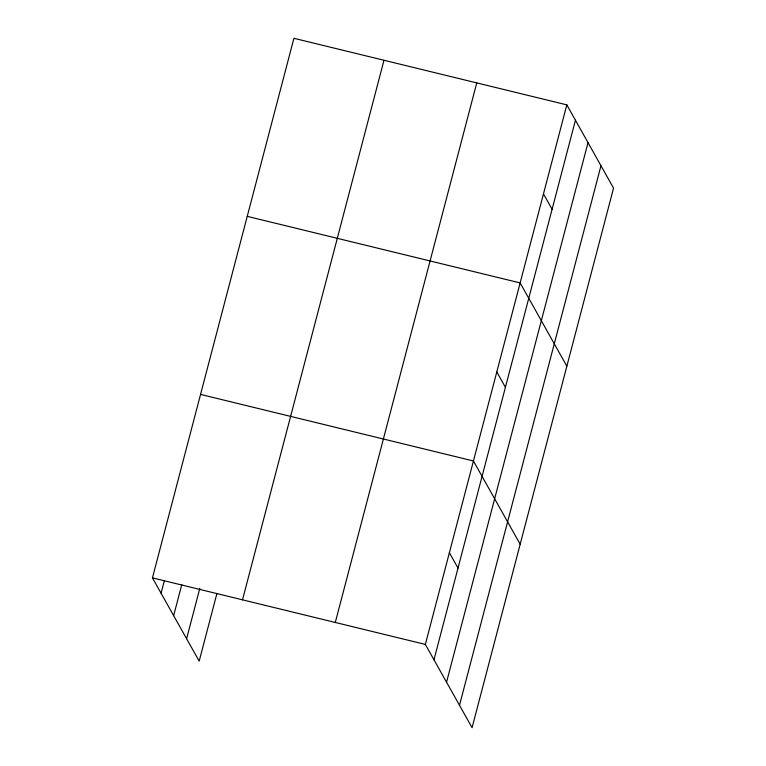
<?xml version="1.0" encoding="UTF-8"?>
<svg xmlns="http://www.w3.org/2000/svg" width="766" height="766" viewBox="0 0 766 766"><rect width="100%" height="100%" fill="white"/><g stroke="black" fill="none" stroke-linecap="round" stroke-linejoin="round"><path stroke-width="1.15" d="M216.922 593.487L199.179 661.135L152.453 577.87L293.924 38.3L566.821 104.865L613.547 188.13L472.076 727.7L425.341 644.426L566.821 104.865M161.071 593.238L164.384 580.618M173.652 615.644L181.762 584.688M186.607 638.729L199.83 588.278M242.506 599.835L383.986 60.265M335.288 622.461L476.768 82.9M433.968 659.794L575.448 120.233M446.54 682.209L588.02 142.639M459.495 705.295L600.975 165.724M247.236 216.357L520.133 282.922L566.859 366.186M200.548 394.413L473.445 460.979L520.171 544.243M152.453 577.87L425.341 644.426M543.477 193.894L552.104 209.262M496.789 371.95L505.416 387.318M449.393 552.707L458.02 568.075"/></g></svg>
